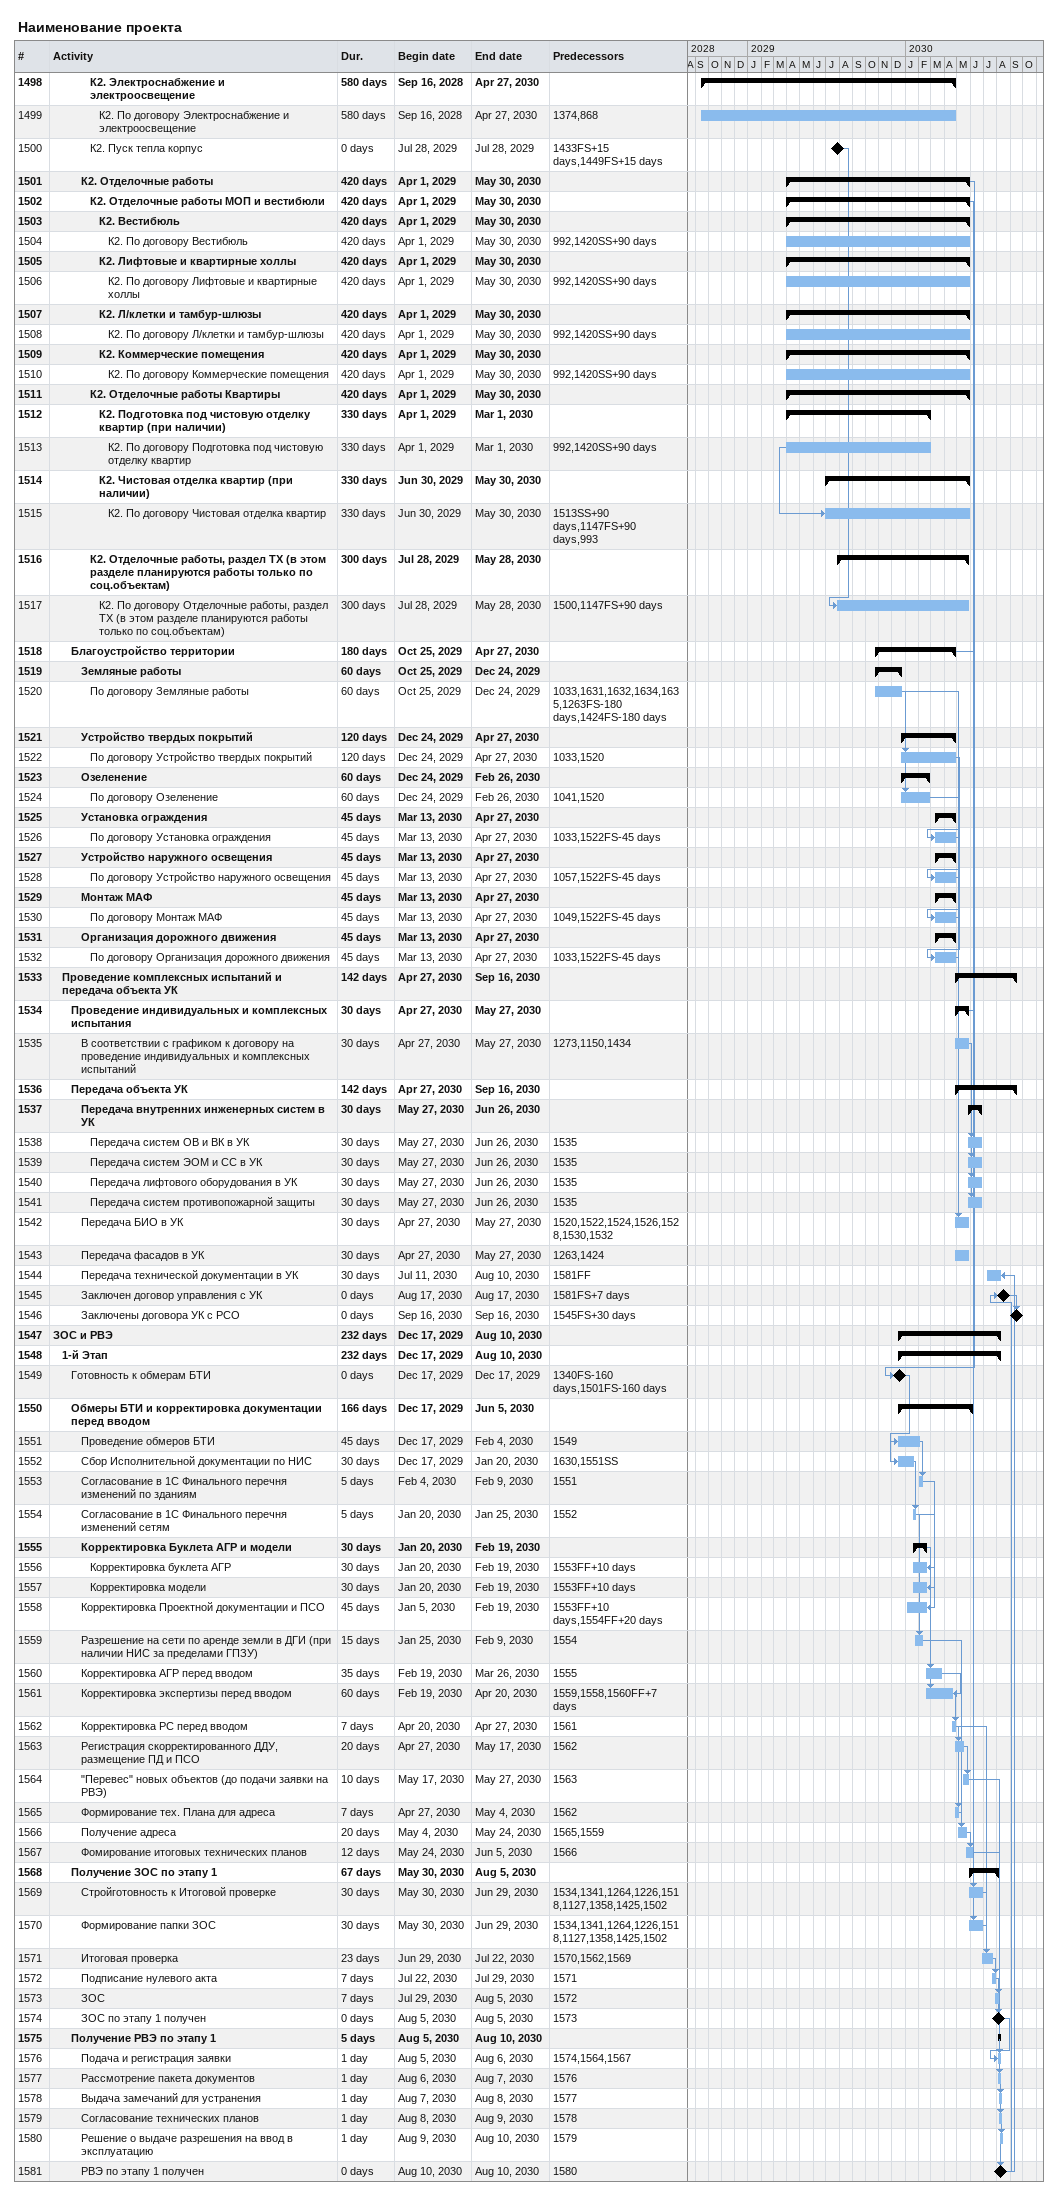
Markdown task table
Наименование проекта

| ID | Level | Task | Duration | Start | Finish | Predecessors |
|---|---|---|---|---|---|---|
| 1498 | 5 | **К2. Электроснабжение и электроосвещение** | 580d | 2028-09-16 | 2030-04-27 |  |
| 1499 | 6 | К2. По договору Электроснабжение и электроосвещение | 580d | 2028-09-16 | 2030-04-27 | 1374, 868 |
| 1500 | 5 | К2. Пуск тепла корпус | 0d | 2029-07-28 | 2029-07-28 | 1433FS+15d, 1449FS+15d |
| 1501 | 4 | **К2. Отделочные работы** | 420d | 2029-04-01 | 2030-05-30 |  |
| 1502 | 5 | **К2. Отделочные работы МОП и вестибюли** | 420d | 2029-04-01 | 2030-05-30 |  |
| 1503 | 6 | **К2. Вестибюль** | 420d | 2029-04-01 | 2030-05-30 |  |
| 1504 | 7 | К2. По договору Вестибюль | 420d | 2029-04-01 | 2030-05-30 | 992, 1420SS+90d |
| 1505 | 6 | **К2. Лифтовые и квартирные холлы** | 420d | 2029-04-01 | 2030-05-30 |  |
| 1506 | 7 | К2. По договору Лифтовые и квартирные холлы | 420d | 2029-04-01 | 2030-05-30 | 992, 1420SS+90d |
| 1507 | 6 | **К2. Л/клетки и тамбур-шлюзы** | 420d | 2029-04-01 | 2030-05-30 |  |
| 1508 | 7 | К2. По договору Л/клетки и тамбур-шлюзы | 420d | 2029-04-01 | 2030-05-30 | 992, 1420SS+90d |
| 1509 | 6 | **К2. Коммерческие помещения** | 420d | 2029-04-01 | 2030-05-30 |  |
| 1510 | 7 | К2. По договору Коммерческие помещения | 420d | 2029-04-01 | 2030-05-30 | 992, 1420SS+90d |
| 1511 | 5 | **К2. Отделочные работы Квартиры** | 420d | 2029-04-01 | 2030-05-30 |  |
| 1512 | 6 | **К2. Подготовка под чистовую отделку квартир (при наличии)** | 330d | 2029-04-01 | 2030-03-01 |  |
| 1513 | 7 | К2. По договору Подготовка под чистовую отделку квартир | 330d | 2029-04-01 | 2030-03-01 | 992, 1420SS+90d |
| 1514 | 6 | **К2. Чистовая отделка квартир (при наличии)** | 330d | 2029-06-30 | 2030-05-30 |  |
| 1515 | 7 | К2. По договору Чистовая отделка квартир | 330d | 2029-06-30 | 2030-05-30 | 1513SS+90d, 1147FS+90d, 993 |
| 1516 | 5 | **К2. Отделочные работы, раздел ТХ (в этом разделе планируются работы только по соц.объектам)** | 300d | 2029-07-28 | 2030-05-28 |  |
| 1517 | 6 | К2. По договору Отделочные работы, раздел ТХ (в этом разделе планируются работы только по соц.объектам) | 300d | 2029-07-28 | 2030-05-28 | 1500, 1147FS+90d |
| 1518 | 3 | **Благоустройство территории** | 180d | 2029-10-25 | 2030-04-27 |  |
| 1519 | 4 | **Земляные работы** | 60d | 2029-10-25 | 2029-12-24 |  |
| 1520 | 5 | По договору Земляные работы | 60d | 2029-10-25 | 2029-12-24 | 1033, 1631, 1632, 1634, 1635, 1263FS-180d, 1424FS-180d |
| 1521 | 4 | **Устройство твердых покрытий** | 120d | 2029-12-24 | 2030-04-27 |  |
| 1522 | 5 | По договору Устройство твердых покрытий | 120d | 2029-12-24 | 2030-04-27 | 1033, 1520 |
| 1523 | 4 | **Озеленение** | 60d | 2029-12-24 | 2030-02-26 |  |
| 1524 | 5 | По договору Озеленение | 60d | 2029-12-24 | 2030-02-26 | 1041, 1520 |
| 1525 | 4 | **Установка ограждения** | 45d | 2030-03-13 | 2030-04-27 |  |
| 1526 | 5 | По договору Установка ограждения | 45d | 2030-03-13 | 2030-04-27 | 1033, 1522FS-45d |
| 1527 | 4 | **Устройство наружного освещения** | 45d | 2030-03-13 | 2030-04-27 |  |
| 1528 | 5 | По договору Устройство наружного освещения | 45d | 2030-03-13 | 2030-04-27 | 1057, 1522FS-45d |
| 1529 | 4 | **Монтаж МАФ** | 45d | 2030-03-13 | 2030-04-27 |  |
| 1530 | 5 | По договору Монтаж МАФ | 45d | 2030-03-13 | 2030-04-27 | 1049, 1522FS-45d |
| 1531 | 4 | **Организация дорожного движения** | 45d | 2030-03-13 | 2030-04-27 |  |
| 1532 | 5 | По договору Организация дорожного движения | 45d | 2030-03-13 | 2030-04-27 | 1033, 1522FS-45d |
| 1533 | 2 | **Проведение комплексных испытаний и передача объекта УК** | 142d | 2030-04-27 | 2030-09-16 |  |
| 1534 | 3 | **Проведение индивидуальных и комплексных испытания** | 30d | 2030-04-27 | 2030-05-27 |  |
| 1535 | 4 | В соответствии с графиком к договору на проведение индивидуальных и комплексных испытаний | 30d | 2030-04-27 | 2030-05-27 | 1273, 1150, 1434 |
| 1536 | 3 | **Передача объекта УК** | 142d | 2030-04-27 | 2030-09-16 |  |
| 1537 | 4 | **Передача внутренних инженерных систем в УК** | 30d | 2030-05-27 | 2030-06-26 |  |
| 1538 | 5 | Передача систем ОВ и ВК в УК | 30d | 2030-05-27 | 2030-06-26 | 1535 |
| 1539 | 5 | Передача систем ЭОМ и СС в УК | 30d | 2030-05-27 | 2030-06-26 | 1535 |
| 1540 | 5 | Передача лифтового оборудования в УК | 30d | 2030-05-27 | 2030-06-26 | 1535 |
| 1541 | 5 | Передача систем противопожарной защиты | 30d | 2030-05-27 | 2030-06-26 | 1535 |
| 1542 | 4 | Передача БИО в УК | 30d | 2030-04-27 | 2030-05-27 | 1520, 1522, 1524, 1526, 1528, 1530, 1532 |
| 1543 | 4 | Передача фасадов в УК | 30d | 2030-04-27 | 2030-05-27 | 1263, 1424 |
| 1544 | 4 | Передача технической документации в УК | 30d | 2030-07-11 | 2030-08-10 | 1581FF |
| 1545 | 4 | Заключен договор управления с УК | 0d | 2030-08-17 | 2030-08-17 | 1581FS+7d |
| 1546 | 4 | Заключены договора УК с РСО | 0d | 2030-09-16 | 2030-09-16 | 1545FS+30d |
| 1547 | 1 | **ЗОС и РВЭ** | 232d | 2029-12-17 | 2030-08-10 |  |
| 1548 | 2 | **1-й Этап** | 232d | 2029-12-17 | 2030-08-10 |  |
| 1549 | 3 | Готовность к обмерам БТИ | 0d | 2029-12-17 | 2029-12-17 | 1340FS-160d, 1501FS-160d |
| 1550 | 3 | **Обмеры БТИ и корректировка документации перед вводом** | 166d | 2029-12-17 | 2030-06-05 |  |
| 1551 | 4 | Проведение обмеров БТИ | 45d | 2029-12-17 | 2030-02-04 | 1549 |
| 1552 | 4 | Сбор Исполнительной документации по НИС | 30d | 2029-12-17 | 2030-01-20 | 1630, 1551SS |
| 1553 | 4 | Согласование в 1С Финального перечня изменений по зданиям | 5d | 2030-02-04 | 2030-02-09 | 1551 |
| 1554 | 4 | Согласование в 1С Финального перечня изменений сетям | 5d | 2030-01-20 | 2030-01-25 | 1552 |
| 1555 | 4 | **Корректировка Буклета АГР и модели** | 30d | 2030-01-20 | 2030-02-19 |  |
| 1556 | 5 | Корректировка буклета АГР | 30d | 2030-01-20 | 2030-02-19 | 1553FF+10d |
| 1557 | 5 | Корректировка модели | 30d | 2030-01-20 | 2030-02-19 | 1553FF+10d |
| 1558 | 4 | Корректировка Проектной документации и ПСО | 45d | 2030-01-05 | 2030-02-19 | 1553FF+10d, 1554FF+20d |
| 1559 | 4 | Разрешение на сети по аренде земли в ДГИ (при наличии НИС за пределами ГПЗУ) | 15d | 2030-01-25 | 2030-02-09 | 1554 |
| 1560 | 4 | Корректировка АГР перед вводом | 35d | 2030-02-19 | 2030-03-26 | 1555 |
| 1561 | 4 | Корректировка экспертизы перед вводом | 60d | 2030-02-19 | 2030-04-20 | 1559, 1558, 1560FF+7d |
| 1562 | 4 | Корректировка РС перед вводом | 7d | 2030-04-20 | 2030-04-27 | 1561 |
| 1563 | 4 | Регистрация скорректированного ДДУ, размещение ПД и ПСО | 20d | 2030-04-27 | 2030-05-17 | 1562 |
| 1564 | 4 | "Перевес" новых объектов (до подачи заявки на РВЭ) | 10d | 2030-05-17 | 2030-05-27 | 1563 |
| 1565 | 4 | Формирование тех. Плана для адреса | 7d | 2030-04-27 | 2030-05-04 | 1562 |
| 1566 | 4 | Получение адреса | 20d | 2030-05-04 | 2030-05-24 | 1565, 1559 |
| 1567 | 4 | Фомирование итоговых технических планов | 12d | 2030-05-24 | 2030-06-05 | 1566 |
| 1568 | 3 | **Получение ЗОС по этапу 1** | 67d | 2030-05-30 | 2030-08-05 |  |
| 1569 | 4 | Стройготовность к Итоговой проверке | 30d | 2030-05-30 | 2030-06-29 | 1534, 1341, 1264, 1226, 1518, 1127, 1358, 1425, 1502 |
| 1570 | 4 | Формирование папки ЗОС | 30d | 2030-05-30 | 2030-06-29 | 1534, 1341, 1264, 1226, 1518, 1127, 1358, 1425, 1502 |
| 1571 | 4 | Итоговая проверка | 23d | 2030-06-29 | 2030-07-22 | 1570, 1562, 1569 |
| 1572 | 4 | Подписание нулевого акта | 7d | 2030-07-22 | 2030-07-29 | 1571 |
| 1573 | 4 | ЗОС | 7d | 2030-07-29 | 2030-08-05 | 1572 |
| 1574 | 4 | ЗОС по этапу 1 получен | 0d | 2030-08-05 | 2030-08-05 | 1573 |
| 1575 | 3 | **Получение РВЭ по этапу 1** | 5d | 2030-08-05 | 2030-08-10 |  |
| 1576 | 4 | Подача и регистрация заявки | 1d | 2030-08-05 | 2030-08-06 | 1574, 1564, 1567 |
| 1577 | 4 | Рассмотрение пакета документов | 1d | 2030-08-06 | 2030-08-07 | 1576 |
| 1578 | 4 | Выдача замечаний для устранения | 1d | 2030-08-07 | 2030-08-08 | 1577 |
| 1579 | 4 | Согласование технических планов | 1d | 2030-08-08 | 2030-08-09 | 1578 |
| 1580 | 4 | Решение о выдаче разрешения на ввод в эксплуатацию | 1d | 2030-08-09 | 2030-08-10 | 1579 |
| 1581 | 4 | РВЭ по этапу 1 получен | 0d | 2030-08-10 | 2030-08-10 | 1580 |
